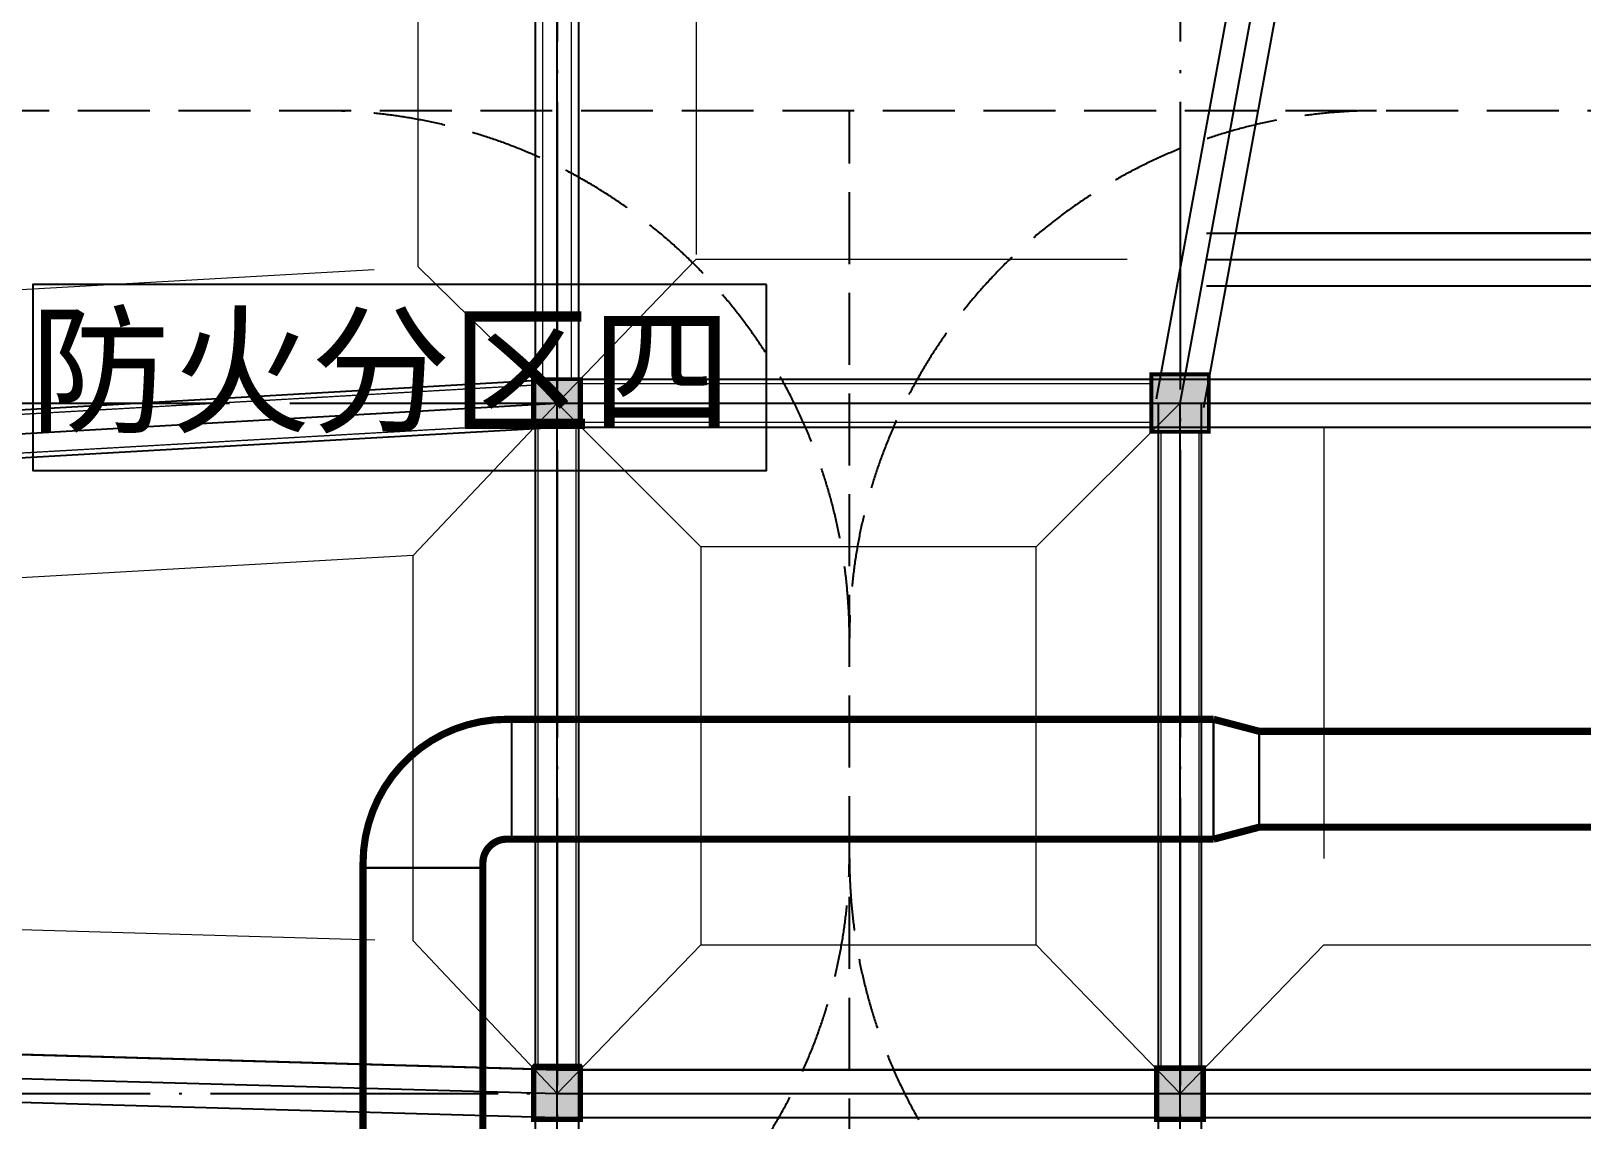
# Model space of a CAD drawing. Extents: x 290727 to 13733020, y 1731457 to 3643100.
# Drawn here: x 681288 to 697470, y 2224905 to 2236260 of the extents above; entities that cross this region are included whole.
import ezdxf

# ---------------------------------------------------------------- set-up
doc = ezdxf.new("R2010")
doc.units = 0
doc.header["$LTSCALE"] = 10
doc.header["$PDSIZE"] = 0.5
for name, pattern in [('DASH', [0.35, 0.25, -0.1]), ('DASHED', [0.75, 0.5, -0.25]), ('DOTE', [2.42, 2, -0.2, 0.02, -0.2]), ('虚线', [750, 450, -300])]:
    doc.linetypes.add(name, pattern=pattern)
doc.layers.get('0').update_dxf_attribs({"linetype": 'CONTINUOUS'})
for name, color, linetype in [('-A-车行道路', 8, 'CONTINUOUS'), ('BEAM_CONT', 4, 'CONTINUOUS'), ('BEAM_DASH', 144, 'DASHED'), ('COLU', 2, 'CONTINUOUS'), ('COLUMN', 9, 'CONTINUOUS'), ('DOTE', 8, 'DOTE'), ('DUCT-排烟管', 2, 'CONTINUOUS'), ('DUCT-排烟管端线', 4, 'CONTINUOUS'), ('PUB_HATCH', 8, 'CONTINUOUS'), ('作业图', 4, 'CONTINUOUS'), ('文字', 4, 'CONTINUOUS'), ('防火分区面积', 7, 'CONTINUOUS')]:
    doc.layers.add(name, color=color, linetype=linetype)
doc.layers.add('2106', color=7, linetype='CONTINUOUS', true_color=0x64cfcf)
doc.layers.add('2206', color=7, linetype='CONTINUOUS', true_color=0x3474d4)
doc.layers.add('板加腋边线', color=253, linetype='虚线', lineweight=18)
doc.layers.get('0').off()
doc.styles.add('-黑体', font='simhei.ttf')

# ---------------------------------------------------------------- blocks, each defined once
blk = doc.blocks.new('A$C55C93FC2')
at = {"layer": 'DOTE', "linetype": 'DOTE', "ltscale": 150}
for p, q in [((201848.6, 127235.5), (201848.6, 52513.6)), ((208348.6, 127235.5), (208348.6, 63796.9)), ((10299.5, 105942.4), (252290.8, 105942.4)), ((107484.1, 98742.4), (252290.8, 98742.4))]:
    blk.add_line(p, q, dxfattribs=at)
blk = doc.blocks.new('_FZH')
blk.add_lwpolyline([(-0.5, -0.5), (0.5, -0.5), (0.5, 0.5), (-0.5, 0.5)], close=True)
at = {"layer": 'PUB_HATCH'}
blk.add_solid([(-0.5, -0.5), (0.5, -0.5), (-0.5, 0.5), (0.5, 0.5)], dxfattribs=at)
blk = doc.blocks.new('车库建筑作业图')
at = {"layer": '-A-车行道路', "linetype": 'DASH', "ltscale": 300}
blk.add_line((689827, 2189730), (689827, 2235430), dxfattribs=at)
blk.add_lwpolyline([(708777, 2235430), (647277, 2235430)], dxfattribs=at)
for points in [[(689827, 2229930, 0.414214), (684327, 2235430)], [(689827, 2229930, -0.414214), (695327, 2235430)], [(684327, 2222180, 0.414214), (689827, 2227680)], [(695327, 2222130, -0.414214), (689827, 2227630)]]:
    blk.add_lwpolyline(points, format="xyb", dxfattribs=at)
at = {"layer": '防火分区面积', "color": 3}
blk.add_lwpolyline([(688961, 2233616), (681306, 2233616), (681306, 2231679), (688961, 2231679)], close=True, dxfattribs=at)
at = {"layer": 'COLUMN', "linetype": 'Continuous', "rotation": 270}
for p, xscale, yscale, zscale in [((686777, 2232380), 500, 500, 500), ((693277, 2232380), 600, 600, 600), ((686777, 2225205), 550, 499.9806261322228, 499.9806261322228), ((693277, 2225180), 550, 499.9806261322228, 499.9806261322228)]:
    blk.add_blockref('_FZH', p, dxfattribs=dict(at, xscale=xscale, yscale=yscale, zscale=zscale))
at = {"layer": '文字', "linetype": 'Continuous'}
blk.add_blockref('A$C55C93FC2', (484928, 2126437), dxfattribs=at)
at = {"layer": '防火分区面积', "style": '-黑体'}
blk.add_text('防火分区四', height=1075.4, rotation=0, dxfattribs=at).set_placement((681271, 2232185))
blk = doc.blocks.new('人防-l')
at = {"layer": '2106'}
for points in [[(845469, -900684), (844869, -900684), (844869, -901284), (845469, -901284)], [(838919, -900734), (838419, -900734), (838419, -901234), (838919, -901234)], [(838919, -907909), (838419, -907909), (838419, -908459), (838919, -908459)], [(845419, -907909), (844919, -907909), (844919, -908459), (845419, -908459)]]:
    blk.add_hatch(color=0, dxfattribs=at).paths.add_polyline_path(points)
at = {"color": 0}
for p, q in [((838669, -900984), (838669, -894834)), ((845444, -899484), (846262, -895034)), ((845169, -900984), (845444, -899484)), ((845444, -899484), (850062, -899484)), ((830769, -901434), (838669, -900984)), ((838669, -908184), (838669, -900984)), ((838669, -900984), (845169, -900984)), ((845169, -908184), (845169, -900984)), ((845169, -900984), (850062, -900984)), ((830769, -907959), (838669, -908184)), ((838669, -914284), (838669, -908184)), ((838669, -908184), (845169, -908184)), ((845169, -914284), (845169, -908184)), ((845169, -908184), (853069, -908184))]:
    blk.add_line(p, q, dxfattribs=at)
for p in [(845444, -899484), (838669, -900984), (845169, -900984), (838669, -908184), (845169, -908184)]:
    blk.add_point(p, dxfattribs=at)
at = {"layer": '2106', "color": 0, "linetype": 'Continuous'}
for points in [[(845469, -900684), (844869, -900684), (844869, -901284), (845469, -901284)], [(838919, -900734), (838419, -900734), (838419, -901234), (838919, -901234)], [(838919, -907909), (838419, -907909), (838419, -908459), (838919, -908459)], [(845419, -907909), (844919, -907909), (844919, -908459), (845419, -908459)]]:
    blk.add_lwpolyline(points, close=True, dxfattribs=at)
at = {"layer": '2206', "color": 0}
for p, q in [((838444, -900984), (838444, -894834)), ((838444, -900984), (838444, -894834)), ((838894, -900984), (838894, -894834)), ((845198, -899438), (846016, -894989)), ((845198, -899438), (846016, -894989)), ((845690, -899529), (846508, -895079)), ((845444, -899209), (850062, -899209)), ((845444, -899209), (850062, -899209)), ((844923, -900939), (845198, -899438)), ((844923, -900939), (845198, -899438)), ((845415, -901029), (845690, -899529)), ((845444, -899759), (850062, -899759)), ((830754, -901184), (838654, -900734)), ((830754, -901184), (838654, -900734)), ((838669, -900734), (845169, -900734)), ((838669, -900734), (845169, -900734)), ((845169, -900734), (850062, -900734)), ((845169, -900734), (850062, -900734)), ((838444, -908184), (838444, -900984)), ((838444, -908184), (838444, -900984)), ((838894, -908184), (838894, -900984)), ((844944, -908184), (844944, -900984)), ((844944, -908184), (844944, -900984)), ((845394, -908184), (845394, -900984)), ((830783, -901683), (838683, -901233)), ((838669, -901234), (845169, -901234)), ((845169, -901234), (850062, -901234)), ((830776, -907709), (838676, -907934)), ((830776, -907709), (838676, -907934)), ((838669, -907934), (845169, -907934)), ((838669, -907934), (845169, -907934)), ((845169, -907934), (853069, -907934)), ((845169, -907934), (853069, -907934)), ((830762, -908209), (838662, -908434)), ((838444, -914284), (838444, -908184)), ((838444, -914284), (838444, -908184)), ((838894, -914284), (838894, -908184)), ((844944, -914284), (844944, -908184)), ((844944, -914284), (844944, -908184)), ((845394, -914284), (845394, -908184)), ((838669, -908434), (845169, -908434)), ((845169, -908434), (853069, -908434))]:
    blk.add_line(p, q, dxfattribs=at)
blk = doc.blocks.new('A$C7FBF512A')
at = {"layer": 'DUCT-排烟管', "color": 0, "linetype": 'Continuous', "const_width": 75}
for points in [[(180678, -37346, 0.414214), (179178, -38846)], [(180678, -38596, 0.414214), (180428, -38846)]]:
    blk.add_lwpolyline(points, format="xyb", dxfattribs=at)
for points in [[(180728, -37346), (180678, -37346)], [(188053, -37346), (180728, -37346)], [(188053, -37346), (188528, -37471)], [(206471, -37471), (188529, -37471)], [(188053, -38596), (188528, -38471)], [(188529, -38471), (206471, -38471)], [(180678, -38596), (180728, -38596)], [(180728, -38596), (188053, -38596)], [(179178, -38846), (179178, -38896)], [(180428, -38896), (180428, -38846)], [(179178, -38896), (179178, -52976)], [(180428, -52976), (180428, -38896)]]:
    blk.add_lwpolyline(points, dxfattribs=at)
at = {"layer": 'DUCT-排烟管端线', "color": 0, "linetype": 'Continuous'}
for p, q in [((180728, -37346), (180728, -38596)), ((180728, -37346), (180728, -38596)), ((188053, -38596), (188053, -37346)), ((188053, -37346), (188053, -38596)), ((188528, -38471), (188528, -37471)), ((188529, -37471), (188529, -38471)), ((180428, -38896), (179178, -38896)), ((179178, -38896), (180428, -38896))]:
    blk.add_line(p, q, dxfattribs=at)
blk = doc.blocks.new('梁图-10.22')
at = {"layer": 'BEAM_CONT', "color": 0, "lineweight": 18}
blk.add_line((-1412566, 276858), (-1417160, 276858), dxfattribs=at)
at = {"layer": 'BEAM_DASH', "color": 0, "lineweight": 18}
for p, q in [((-1424110, 282408), (-1424110, 276858)), ((-1423810, 276858), (-1423810, 282408)), ((-1416640, 282455), (-1417430, 278153)), ((-1416938, 278063), (-1416131, 282458)), ((-1412566, 278383), (-1416880, 278383)), ((-1417430, 278153), (-1417659, 276908)), ((-1417160, 276857), (-1416938, 278063)), ((-1416981, 277833), (-1412691, 277833)), ((-1424210, 276794), (-1431610, 276372)), ((-1417760, 276808), (-1423710, 276808)), ((-1423710, 276408), (-1417760, 276408)), ((-1431610, 275972), (-1424210, 276393)), ((-1424160, 276358), (-1424160, 269683)), ((-1423760, 269683), (-1423760, 276358)), ((-1417660, 276308), (-1417660, 269683)), ((-1417260, 269683), (-1417260, 276308)), ((-1417160, 276358), (-1412566, 276358)), ((-1424210, 269665), (-1431610, 269876)), ((-1417710, 269658), (-1423710, 269658)), ((-1409810, 269658), (-1417210, 269658)), ((-1431610, 269376), (-1424210, 269165)), ((-1423710, 269158), (-1417710, 269158)), ((-1417210, 269158), (-1409810, 269158))]:
    blk.add_line(p, q, dxfattribs=at)
at = {"layer": 'COLU', "color": 0, "const_width": 40}
for points in [[(-1417160, 276908), (-1417760, 276908), (-1417760, 276308), (-1417160, 276308)], [(-1423710, 276858), (-1424210, 276858), (-1424210, 276358), (-1423710, 276358)], [(-1423710, 269683), (-1424210, 269683), (-1424210, 269133), (-1423710, 269133)], [(-1417210, 269683), (-1417710, 269683), (-1417710, 269133), (-1417210, 269133)]]:
    blk.add_lwpolyline(points, close=True, dxfattribs=at)
at = {"layer": '板加腋边线', "color": 0, "lineweight": 18}
for p, q in [((-1425410, 278028), (-1425410, 282658)), ((-1422510, 282658), (-1422510, 278108)), ((-1430360, 277746), (-1425410, 278028)), ((-1425410, 278028), (-1423960, 276608)), ((-1422510, 278108), (-1423960, 276608)), ((-1422510, 278108), (-1417439, 278108)), ((-1425460, 275020), (-1423960, 276608)), ((-1422460, 275108), (-1423960, 276608)), ((-1418960, 275108), (-1417460, 276608)), ((-1415960, 276358), (-1415960, 270958)), ((-1422460, 275108), (-1422460, 270958)), ((-1418960, 275108), (-1422460, 275108)), ((-1418960, 270958), (-1418960, 275108)), ((-1425460, 275020), (-1430360, 274741)), ((-1425460, 271001), (-1425460, 275020)), ((-1430360, 271141), (-1425460, 271001)), ((-1425460, 271001), (-1423960, 269408)), ((-1422460, 270958), (-1423960, 269408)), ((-1422460, 270958), (-1418960, 270958)), ((-1418960, 270958), (-1417460, 269408)), ((-1415960, 270958), (-1417460, 269408)), ((-1415960, 270958), (-1411060, 270958))]:
    blk.add_line(p, q, dxfattribs=at)

msp = doc.modelspace()

# ---------------------------------------------------------------- block references
at = {"layer": '作业图', "color": 8, "linetype": 'ByBlock', "extrusion": (8.37508e-20, 6.90696e-07, 1)}
msp.add_blockref('梁图-10.22', (2110736, 1955772, 0), dxfattribs=at)
at = {"layer": '作业图', "linetype": 'Continuous'}
msp.add_blockref('车库建筑作业图', (0, 0), dxfattribs=at)
at = {"layer": '作业图', "color": 8, "linetype": 'ByBlock'}
msp.add_blockref('人防-l', (-151892, 3133363), dxfattribs=at)
at = {"layer": '文字', "color": 8}
msp.add_blockref('A$C7FBF512A', (505574, 2266429), dxfattribs=at)

doc.saveas('drawing.dxf')
